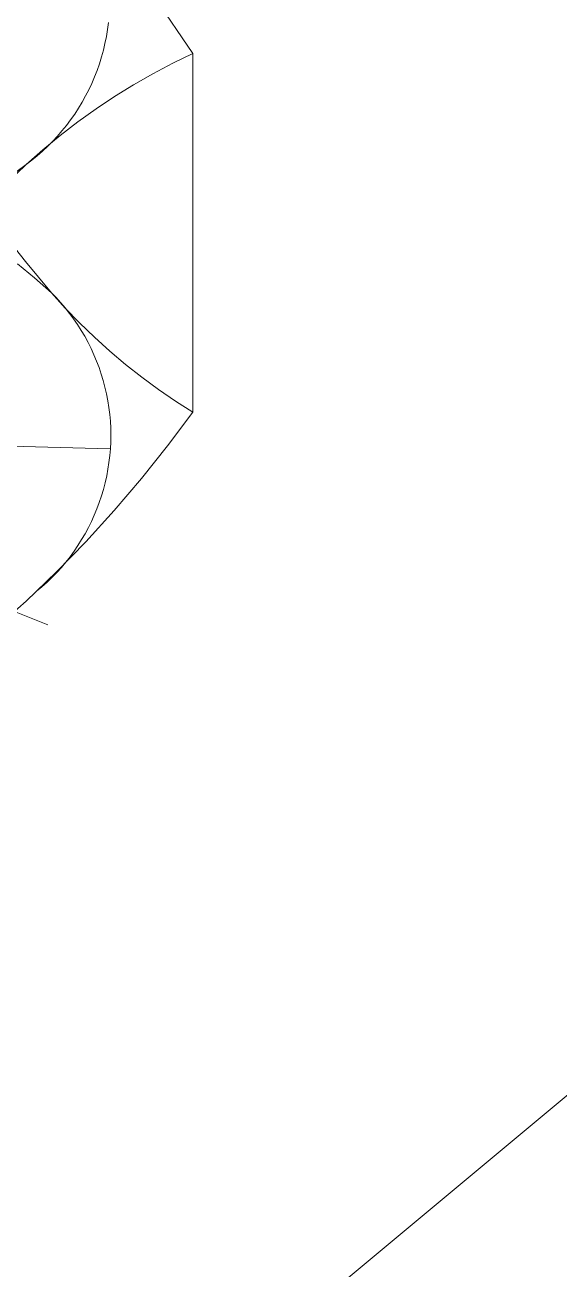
# Model space of a CAD drawing. Header units: inches. Extents: x -6 to 195, y -3 to 126.
# Drawn here: x 189.653 to 189.909, y 51.13 to 51.725 of the extents above; entities that cross this region are included whole.
import ezdxf

# ---------------------------------------------------------------- set-up
doc = ezdxf.new("R2010")
doc.units = ezdxf.units.IN
doc.linetypes.add('HIDDEN', pattern=[1.905, 1.27, -0.635])
doc.layers.add('ZANO_R', color=7, linetype='Continuous', lineweight=0)
doc.layers.add('ZANO_R_przerywana', color=250, linetype='HIDDEN', lineweight=0)

msp = doc.modelspace()

# ---------------------------------------------------------------- linework, layer by layer
at = {"layer": 'ZANO_R'}
for p, q in [((181.3927, 44.11248), (191.03311, 52.14695)), ((189.73329, 51.7115), (189.68419, 51.78359)), ((189.69285, 51.72632), (189.69242, 51.72298)), ((189.69187, 51.71966), (189.6912, 51.71636)), ((189.69242, 51.72298), (189.69187, 51.71966)), ((189.6912, 51.71636), (189.69043, 51.71308)), ((189.68954, 51.70984), (189.68854, 51.70662)), ((189.69043, 51.71308), (189.68954, 51.70984)), ((189.72367, 51.70684), (189.73329, 51.7115)), ((189.73329, 51.53988), (189.73329, 51.7115)), ((189.68743, 51.70344), (189.68621, 51.7003)), ((189.68854, 51.70662), (189.68743, 51.70344)), ((189.70491, 51.69655), (189.7142, 51.70185)), ((189.7142, 51.70185), (189.72367, 51.70684)), ((189.68488, 51.69721), (189.68345, 51.69416)), ((189.68621, 51.7003), (189.68488, 51.69721)), ((189.69581, 51.69093), (189.70491, 51.69655)), ((189.68191, 51.69117), (189.68027, 51.68822)), ((189.68345, 51.69416), (189.68191, 51.69117)), ((189.68691, 51.68501), (189.69581, 51.69093)), ((189.67853, 51.68534), (189.6767, 51.68252)), ((189.67821, 51.67878), (189.68691, 51.68501)), ((189.68027, 51.68822), (189.67853, 51.68534)), ((189.66972, 51.67227), (189.67821, 51.67878)), ((189.67476, 51.67976), (189.67273, 51.67707)), ((189.6767, 51.68252), (189.67476, 51.67976)), ((189.66147, 51.66546), (189.66972, 51.67227)), ((189.66841, 51.67191), (189.66611, 51.66945)), ((189.67062, 51.67446), (189.66841, 51.67191)), ((189.67273, 51.67707), (189.67062, 51.67446)), ((189.66374, 51.66707), (189.66128, 51.66476)), ((189.66611, 51.66945), (189.66374, 51.66707)), ((189.65345, 51.65839), (189.66147, 51.66546)), ((189.65613, 51.66042), (189.65345, 51.65839)), ((189.65874, 51.66255), (189.65613, 51.66042)), ((189.66128, 51.66476), (189.65874, 51.66255)), ((189.63895, 51.64441), (189.65345, 51.65839)), ((189.65345, 51.65839), (189.64413, 51.65158)), ((189.73329, 51.53988), (189.72122, 51.52376)), ((189.72122, 51.52376), (189.70864, 51.50804)), ((189.70864, 51.50804), (189.69556, 51.49273)), ((189.69556, 51.49273), (189.68199, 51.47785)), ((189.68199, 51.47785), (189.66795, 51.46341)), ((189.66795, 51.46341), (189.65345, 51.44944)), ((189.65345, 51.44944), (189.64543, 51.44236)), ((189.64785, 51.4445), (189.66388, 51.43802))]:
    msp.add_line(p, q, dxfattribs=at)
at = {"layer": 'ZANO_R_przerywana'}
for p, q in [((189.64113, 51.62716), (189.65312, 51.61191)), ((189.64924, 51.61086), (189.65752, 51.60408)), ((189.65312, 51.61191), (189.66556, 51.59702)), ((189.65752, 51.60408), (189.66556, 51.59702)), ((189.66556, 51.59702), (189.66785, 51.59467)), ((189.66556, 51.59702), (189.67218, 51.58969)), ((189.66785, 51.59467), (189.67007, 51.59223)), ((189.67007, 51.59223), (189.6722, 51.58972)), ((189.67218, 51.58969), (189.67905, 51.58258)), ((189.6722, 51.58972), (189.67425, 51.58714)), ((189.67425, 51.58714), (189.6762, 51.58449)), ((189.6762, 51.58449), (189.67806, 51.58178)), ((189.67905, 51.58258), (189.68616, 51.57571)), ((189.67806, 51.58178), (189.67983, 51.579)), ((189.67983, 51.579), (189.6815, 51.57617)), ((189.6815, 51.57617), (189.68308, 51.57327)), ((189.68308, 51.57327), (189.68455, 51.57033)), ((189.68616, 51.57571), (189.69349, 51.56908)), ((189.68455, 51.57033), (189.68592, 51.56734)), ((189.68592, 51.56734), (189.68719, 51.5643)), ((189.69349, 51.56908), (189.70105, 51.56271)), ((189.68719, 51.5643), (189.68836, 51.56122)), ((189.68836, 51.56122), (189.68942, 51.5581)), ((189.70105, 51.56271), (189.70881, 51.55659)), ((189.68942, 51.5581), (189.69037, 51.55495)), ((189.69037, 51.55495), (189.69121, 51.55177)), ((189.70881, 51.55659), (189.71678, 51.55075)), ((189.69121, 51.55177), (189.69194, 51.54856)), ((189.69194, 51.54856), (189.69257, 51.54533)), ((189.71678, 51.55075), (189.72495, 51.54517)), ((189.69257, 51.54533), (189.69308, 51.54208)), ((189.69308, 51.54208), (189.69348, 51.53881)), ((189.72495, 51.54517), (189.73329, 51.53988)), ((189.18251, 51.53628), (189.69375, 51.5223)), ((189.69348, 51.53881), (189.69377, 51.53553)), ((189.69377, 51.53553), (189.69394, 51.53224)), ((189.69394, 51.53224), (189.694, 51.52895)), ((189.69395, 51.52566), (189.69379, 51.52237)), ((189.694, 51.52895), (189.69395, 51.52566)), ((189.69352, 51.51909), (189.69313, 51.51582)), ((189.69379, 51.52237), (189.69352, 51.51909)), ((189.69263, 51.51257), (189.69202, 51.50933)), ((189.69313, 51.51582), (189.69263, 51.51257)), ((189.6913, 51.50612), (189.69047, 51.50293)), ((189.69202, 51.50933), (189.6913, 51.50612)), ((189.68953, 51.49978), (189.68848, 51.49666)), ((189.69047, 51.50293), (189.68953, 51.49978)), ((189.68733, 51.49357), (189.68607, 51.49053)), ((189.68848, 51.49666), (189.68733, 51.49357)), ((189.68471, 51.48753), (189.68325, 51.48459)), ((189.68607, 51.49053), (189.68471, 51.48753)), ((189.68169, 51.48169), (189.68002, 51.47885)), ((189.68325, 51.48459), (189.68169, 51.48169)), ((189.67827, 51.47606), (189.67641, 51.47334)), ((189.68002, 51.47885), (189.67827, 51.47606)), ((189.67447, 51.47068), (189.67244, 51.4681)), ((189.67641, 51.47334), (189.67447, 51.47068)), ((189.67031, 51.46558), (189.66811, 51.46314)), ((189.67244, 51.4681), (189.67031, 51.46558)), ((189.66345, 51.45848), (189.661, 51.45628)), ((189.66582, 51.46077), (189.66345, 51.45848)), ((189.66811, 51.46314), (189.66582, 51.46077)), ((189.661, 51.45628), (189.65849, 51.45416))]:
    msp.add_line(p, q, dxfattribs=at)

doc.saveas('drawing.dxf')
